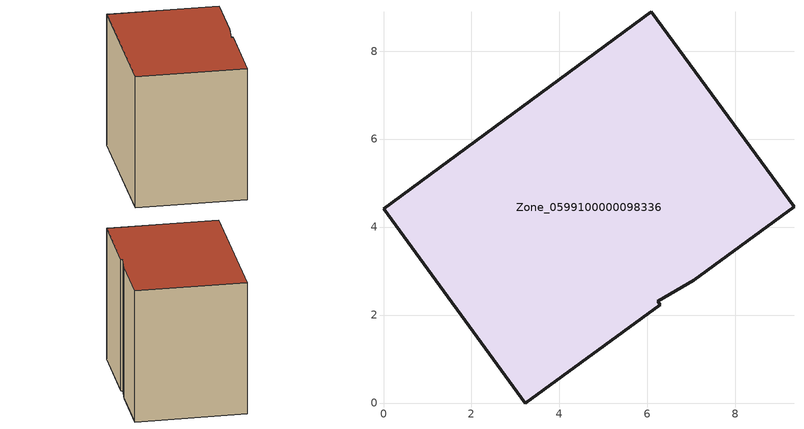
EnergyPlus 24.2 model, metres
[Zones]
Zone_0599100000098336
 floor ground (C_G): 6.29,2.24 3.22,0 0,4.42 6.09,8.89 9.33,4.46 7.05,2.79 6.24,2.32 z0
 wall outside (C_F): 3.22,0 6.29,2.24 6.24,2.32 7.05,2.79 9.33,4.46 6.09,8.89 0,4.42 3.22,0 z0:6.89
 roof outside (C_R): 7.05,2.79 9.33,4.46 6.09,8.89 0,4.42 3.22,0 6.29,2.24 6.24,2.32 z6.89
[BUILDING]
Pand.0599100000098336: North Axis=0; Terrain=City; Loads Convergence Tolerance Value=0.04; Temperature Convergence Tolerance Value=0.4; Solar Distribution=FullExterior; Maximum Number of Warmup Days=25; Minimum Number of Warmup Days=1
[Site:Location]
Rotterdam.The.Hague.AP_ZH_NLD Design_Conditions: Latitude=51.96; Longitude=4.45; Time Zone=1; Elevation=-4.5
[SITE:GROUNDTEMPERATURE:BUILDINGSURFACE]
18, 18, 18, 18, 18, 18, 18, 18, 18, 18, 18, 18
[MATERIAL] Thermal Absorptance=0.9; Solar Absorptance=0.7; Visible Absorptance=0.7
Name | Roughness | Thickness | Conductivity | Density | Specific Heat
G.TC.1946 | MediumSmooth | 0.15 | 1 | 540 | 1210
F.TC.1946 | Rough | 0.3 | 0.857143 | 1920 | 840
R.TC.1946 | MediumRough | 0.2 | 0.909091 | 1500 | 1000
[CONSTRUCTION]
C_G: G.TC.1946
C_F: F.TC.1946
C_R: R.TC.1946
[ZONE]
Zone_0599100000098336: Type=1; Multiplier=1; Ceiling Height=Autocalculate; Volume=Autocalculate; Floor Area=autocalculate; Part of Total Floor Area=Yes
[ZONEINFILTRATION:DESIGNFLOWRATE]
Infil_Zone_0599100000098336: Zone or ZoneList or Space or SpaceList=Zone_0599100000098336; Schedule=AlwaysOn; Design Flow Rate Calculation Method=Flow/Area; Flow Rate per Floor Area=0.003; Constant Term Coefficient=1; Temperature Term Coefficient=0; Velocity Term Coefficient=0; Velocity Squared Term Coefficient=0
[HVACTEMPLATE:ZONE:IDEALLOADSAIRSYSTEM]
Zone_0599100000098336: Maximum Heating Supply Air Temperature=50; Minimum Cooling Supply Air Temperature=13; Maximum Heating Supply Air Humidity Ratio=0.0156; Minimum Cooling Supply Air Humidity Ratio=0.0077; Heating Limit=NoLimit; Cooling Limit=NoLimit; Dehumidification Control Type=ConstantSensibleHeatRatio; Cooling Sensible Heat Ratio=0.7; Dehumidification Setpoint=60; Humidification Control Type=None; Humidification Setpoint=30; Outdoor Air Method=None; Outdoor Air Flow Rate per Person=0.00944; Outdoor Air Flow Rate per Zone Floor Area=0; Outdoor Air Flow Rate per Zone=0; Demand Controlled Ventilation Type=None; Outdoor Air Economizer Type=NoEconomizer; Heat Recovery Type=None; Sensible Heat Recovery Effectiveness=0.7; Latent Heat Recovery Effectiveness=0.65
[ZONECONTROL:THERMOSTAT]
ThermostatControl_Zone_0599100000098336: Zone or ZoneList=Zone_0599100000098336; Control Type Schedule=DualSetpointControlType; Control 1=Thermostat_Zone_0599100000098336; Temperature Difference Between Cutout And Setpoint=0
[THERMOSTATSETPOINT:DUALSETPOINT]
Thermostat_Zone_0599100000098336: Heating Setpoint Temperature Schedule=HeatingSetpoint_Zone_0599100000098336; Cooling Setpoint Temperature Schedule=CoolingSetpoint_Zone_0599100000098336
[SCHEDULE:COMPACT]
HeatingSetpoint_Zone_0599100000098336: Through: 12/31, For: AllDays, Until: 24:00, 21
CoolingSetpoint_Zone_0599100000098336: Through: 12/31, For: AllDays, Until: 24:00, 24
DualSetpointControlType: Through: 12/31, For: AllDays, Until: 24:00, 4
AlwaysOn: Through: 12/31, For: AllDays, Until: 24:00, 1
